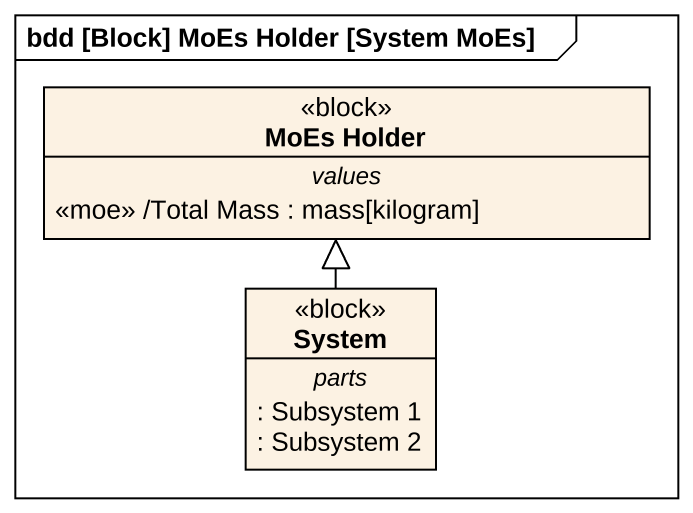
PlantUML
@startuml
mainframe bdd [Block] MoEs Holder [System MoEs]
hide circle
hide empty members
class "MoEs Holder" as MoEs_Holder <<block>> {
  -- values --
  <<moe>> /Total Mass : mass[kilogram]
}
class System <<block>> {
  -- parts --
  : Subsystem 1
  : Subsystem 2
}
System -up-|> MoEs_Holder
@enduml
